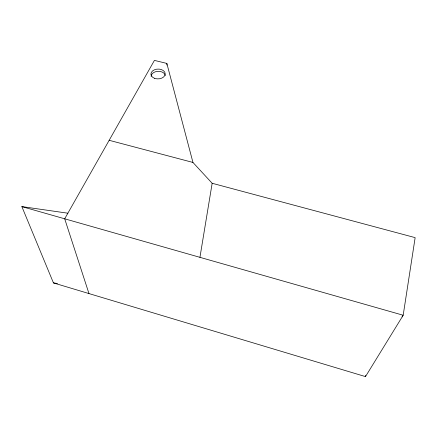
<?xml version="1.0" encoding="UTF-8"?>
<svg xmlns="http://www.w3.org/2000/svg" width="437" height="437" viewBox="0 0 437 437"><rect width="100%" height="100%" fill="white"/><g stroke="black" fill="none" stroke-linecap="round" stroke-linejoin="round"><path stroke-width="0.66" d="M67.866 213.201L21.85 206.597L53.44 282.903L365.49 376.607L403.182 315.241L415.15 237.63L212.158 183.272L192.957 162.449L166.841 63.42L154.419 60.393L64.692 218.806L88.973 293.571M402.16 316.912L402.368 315.574M199.944 257.338L212.158 183.272M365.49 376.607L365.725 375.317M53.44 282.903L57.438 283.493M109.157 140.299L192.957 162.449M21.85 206.597L403.182 315.241M166.841 63.42L166.945 65.102M151.126 76.366A7.118 4.905 -1.8 0 1 157.795 71.329A7.118 4.905 -1.8 0 1 165.306 75.525M154.611 78.338A7.145 4.911 -1.7 0 0 165.208 73.777A7.145 4.911 -1.7 0 0 154.376 69.833A7.145 4.911 -1.7 0 0 154.611 78.338"/></g></svg>
